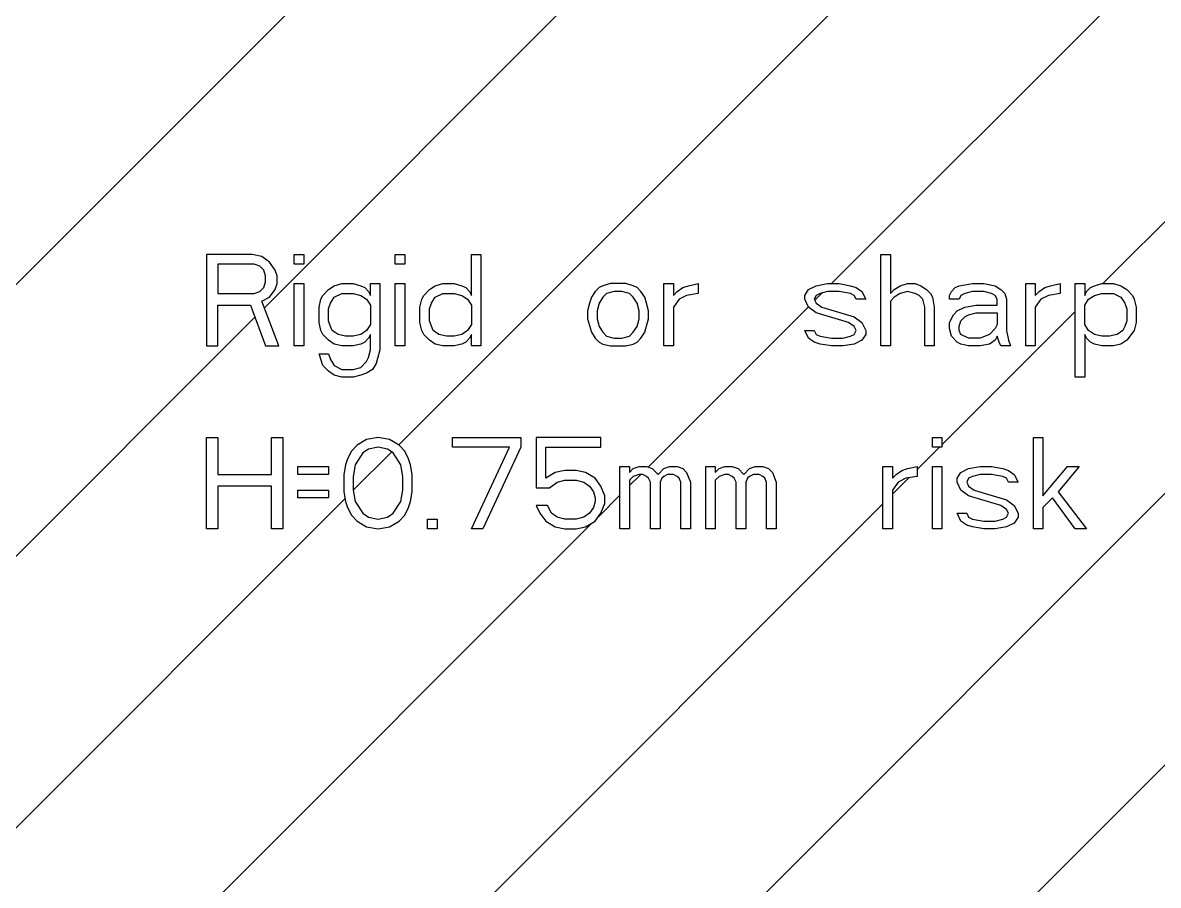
# Model space of a CAD drawing. Header units: millimetres. Extents: x 0 to 420, y 0 to 297.
# Drawn here: x 119.62 to 132.04, y 118.57 to 128 of the extents above; entities that cross this region are included whole.
import ezdxf

# ---------------------------------------------------------------- set-up
doc = ezdxf.new("R2010")
doc.units = ezdxf.units.MM
doc.header["$LTSCALE"] = 23.1
doc.layers.add('03___PRT_ALL_CURVES', color=7, linetype='CONTINUOUS')

msp = doc.modelspace()

# ---------------------------------------------------------------- linework, layer by layer
at = {"layer": '03___PRT_ALL_CURVES', "color": 7, "linetype": 'CONTINUOUS'}
for p, q in [((128.467, 125.147), (138.843, 135.522)), ((123.734, 123.383), (135.475, 135.124)), ((131.437, 125.147), (141.4, 135.109)), ((116.731, 122.32), (127.718, 133.306)), ((122.266, 124.884), (130.496, 133.115)), ((122.134, 125.466), (121.634, 125.466)), ((121.634, 125.466), (121.634, 124.466)), ((122.239, 125.444), (122.134, 125.466)), ((122.322, 125.381), (122.239, 125.444)), ((122.593, 125.466), (122.697, 125.466)), ((122.593, 125.359), (122.593, 125.466)), ((122.697, 125.466), (122.697, 125.359)), ((123.697, 125.466), (123.801, 125.466)), ((123.697, 125.359), (123.697, 125.466)), ((123.801, 125.466), (123.801, 125.359)), ((124.53, 125.466), (124.634, 125.466)), ((124.53, 125.019), (124.53, 125.466)), ((124.634, 125.466), (124.634, 124.466)), ((129.009, 125.466), (129.114, 125.466)), ((129.009, 124.466), (129.009, 125.466)), ((129.114, 125.466), (129.114, 125.04)), ((122.155, 125.359), (121.759, 125.359)), ((121.759, 125.359), (121.759, 125.04)), ((122.218, 125.338), (122.155, 125.359)), ((122.259, 125.296), (122.218, 125.338)), ((122.384, 125.296), (122.322, 125.381)), ((122.697, 125.359), (122.593, 125.359)), ((123.801, 125.359), (123.697, 125.359)), ((122.28, 125.232), (122.259, 125.296)), ((122.28, 125.168), (122.28, 125.232)), ((122.405, 125.232), (122.384, 125.296)), ((122.405, 125.147), (122.405, 125.232)), ((122.155, 125.04), (122.218, 125.061)), ((122.218, 125.061), (122.259, 125.104)), ((122.259, 125.104), (122.28, 125.168)), ((122.322, 124.998), (122.384, 125.083)), ((122.384, 125.083), (122.405, 125.147)), ((122.593, 125.147), (122.697, 125.147)), ((122.593, 124.466), (122.593, 125.147)), ((122.697, 125.147), (122.697, 124.466)), ((122.905, 125.019), (122.968, 125.083)), ((122.968, 125.083), (123.03, 125.125)), ((123.03, 125.125), (123.114, 125.147)), ((123.114, 125.147), (123.239, 125.147)), ((123.239, 125.147), (123.322, 125.125)), ((123.322, 125.125), (123.364, 125.104)), ((123.364, 125.104), (123.405, 125.061)), ((123.405, 125.061), (123.426, 125.019)), ((123.426, 125.147), (123.53, 125.147)), ((123.426, 125.019), (123.426, 125.147)), ((123.53, 125.147), (123.53, 124.423)), ((123.697, 125.147), (123.801, 125.147)), ((123.697, 124.466), (123.697, 125.147)), ((123.801, 125.147), (123.801, 124.466)), ((124.009, 125.019), (124.072, 125.083)), ((124.072, 125.083), (124.134, 125.125)), ((124.134, 125.125), (124.218, 125.147)), ((124.218, 125.147), (124.343, 125.147)), ((124.343, 125.147), (124.426, 125.125)), ((124.426, 125.125), (124.468, 125.104)), ((124.468, 125.104), (124.509, 125.061)), ((124.509, 125.061), (124.53, 125.019)), ((125.884, 125.061), (125.843, 124.998)), ((125.926, 125.104), (125.884, 125.061)), ((125.968, 125.125), (125.926, 125.104)), ((126.051, 125.147), (125.968, 125.125)), ((126.093, 125.061), (126.009, 125.04)), ((126.218, 125.147), (126.051, 125.147)), ((126.176, 125.061), (126.093, 125.061)), ((126.259, 125.04), (126.176, 125.061)), ((126.301, 125.125), (126.218, 125.147)), ((126.343, 125.104), (126.301, 125.125)), ((126.384, 125.061), (126.343, 125.104)), ((126.426, 124.998), (126.384, 125.061)), ((126.634, 125.147), (126.739, 125.147)), ((126.634, 124.466), (126.634, 125.147)), ((126.739, 125.147), (126.739, 125.019)), ((126.739, 125.019), (126.78, 125.061)), ((126.78, 125.061), (126.843, 125.104)), ((126.843, 125.104), (126.905, 125.125)), ((126.905, 125.125), (127.009, 125.147)), ((127.009, 125.147), (127.009, 125.04)), ((128.176, 125.019), (128.218, 125.083)), ((128.218, 125.083), (128.301, 125.125)), ((128.301, 125.125), (128.426, 125.147)), ((128.426, 125.061), (128.343, 125.04)), ((128.426, 125.147), (128.551, 125.147)), ((128.551, 125.061), (128.426, 125.061)), ((128.551, 125.147), (128.676, 125.125)), ((128.676, 125.04), (128.551, 125.061)), ((128.676, 125.125), (128.739, 125.104)), ((128.739, 125.104), (128.801, 125.061)), ((128.801, 125.061), (128.843, 124.976)), ((129.114, 125.04), (129.155, 125.083)), ((129.155, 125.083), (129.218, 125.125)), ((129.218, 125.125), (129.301, 125.147)), ((129.301, 125.061), (129.218, 125.04)), ((129.301, 125.147), (129.384, 125.147)), ((129.384, 125.04), (129.301, 125.061)), ((129.384, 125.147), (129.447, 125.125)), ((129.447, 125.125), (129.509, 125.083)), ((129.509, 125.083), (129.551, 125.04)), ((129.759, 125.019), (129.78, 125.061)), ((129.78, 125.061), (129.822, 125.104)), ((129.822, 125.104), (129.864, 125.125)), ((129.864, 125.125), (130.009, 125.147)), ((130.009, 125.061), (129.926, 125.04)), ((130.009, 125.147), (130.134, 125.147)), ((130.134, 125.061), (130.009, 125.061)), ((130.134, 125.147), (130.259, 125.125)), ((130.218, 125.04), (130.134, 125.061)), ((130.259, 125.125), (130.322, 125.083)), ((130.322, 125.083), (130.364, 125.04)), ((130.593, 125.147), (130.697, 125.147)), ((130.593, 124.466), (130.593, 125.147)), ((130.697, 125.147), (130.697, 125.019)), ((130.697, 125.019), (130.739, 125.061)), ((130.739, 125.061), (130.801, 125.104)), ((130.801, 125.104), (130.864, 125.125)), ((130.864, 125.125), (130.968, 125.147)), ((130.968, 125.147), (130.968, 125.04)), ((131.134, 125.147), (131.239, 125.147)), ((131.134, 124.125), (131.134, 125.147)), ((131.239, 125.147), (131.239, 125.019)), ((131.239, 125.019), (131.259, 125.061)), ((131.259, 125.061), (131.301, 125.104)), ((131.301, 125.104), (131.343, 125.125)), ((131.343, 125.125), (131.426, 125.147)), ((131.426, 125.147), (131.551, 125.147)), ((131.551, 125.147), (131.634, 125.125)), ((131.634, 125.125), (131.697, 125.083)), ((131.697, 125.083), (131.759, 125.019)), ((121.759, 125.04), (122.155, 125.04)), ((122.239, 124.955), (122.322, 124.998)), ((122.426, 124.466), (122.239, 124.955)), ((122.864, 124.891), (122.884, 124.976)), ((122.884, 124.976), (122.905, 125.019)), ((122.989, 124.934), (123.03, 124.998)), ((123.03, 124.998), (123.114, 125.04)), ((123.114, 125.04), (123.239, 125.04)), ((123.239, 125.04), (123.322, 125.019)), ((123.322, 125.019), (123.384, 124.976)), ((123.384, 124.976), (123.426, 124.913)), ((123.968, 124.891), (123.989, 124.976)), ((123.989, 124.976), (124.009, 125.019)), ((124.093, 124.934), (124.134, 124.998)), ((124.134, 124.998), (124.218, 125.04)), ((124.218, 125.04), (124.343, 125.04)), ((124.343, 125.04), (124.426, 125.019)), ((124.426, 125.019), (124.489, 124.976)), ((124.489, 124.976), (124.53, 124.913)), ((125.843, 124.998), (125.822, 124.934)), ((125.968, 124.998), (125.926, 124.934)), ((126.009, 125.04), (125.968, 124.998)), ((126.301, 124.998), (126.259, 125.04)), ((126.343, 124.934), (126.301, 124.998)), ((126.447, 124.934), (126.426, 124.998)), ((126.801, 124.976), (126.739, 124.891)), ((126.884, 125.019), (126.801, 124.976)), ((127.009, 125.04), (126.884, 125.019)), ((128.176, 124.976), (128.176, 125.019)), ((128.218, 124.891), (128.176, 124.976)), ((128.301, 125.019), (128.28, 124.976)), ((128.28, 124.976), (128.301, 124.934)), ((128.286, 124.965), (128.367, 125.046)), ((128.343, 125.04), (128.301, 125.019)), ((128.718, 125.019), (128.676, 125.04)), ((128.739, 124.976), (128.718, 125.019)), ((128.843, 124.976), (128.739, 124.976)), ((129.155, 124.998), (129.114, 124.955)), ((129.114, 124.955), (129.114, 124.466)), ((129.218, 125.04), (129.155, 124.998)), ((129.426, 125.019), (129.384, 125.04)), ((129.468, 124.976), (129.426, 125.019)), ((129.489, 124.891), (129.468, 124.976)), ((129.551, 125.04), (129.572, 124.998)), ((129.572, 124.998), (129.593, 124.891)), ((129.759, 124.976), (129.759, 125.019)), ((129.864, 124.976), (129.759, 124.976)), ((129.884, 125.019), (129.864, 124.976)), ((129.926, 125.04), (129.884, 125.019)), ((130.259, 125.019), (130.218, 125.04)), ((130.28, 124.976), (130.259, 125.019)), ((130.28, 124.913), (130.28, 124.976)), ((130.364, 125.04), (130.384, 124.976)), ((130.384, 124.976), (130.384, 124.636)), ((130.759, 124.976), (130.697, 124.891)), ((130.843, 125.019), (130.759, 124.976)), ((130.968, 125.04), (130.843, 125.019)), ((131.239, 124.913), (131.28, 124.976)), ((131.28, 124.976), (131.343, 125.019)), ((131.343, 125.019), (131.426, 125.04)), ((131.426, 125.04), (131.551, 125.04)), ((131.551, 125.04), (131.634, 124.998)), ((131.634, 124.998), (131.676, 124.934)), ((131.759, 125.019), (131.78, 124.976)), ((131.78, 124.976), (131.801, 124.891)), ((121.759, 124.913), (122.114, 124.913)), ((121.759, 124.466), (121.759, 124.913)), ((122.114, 124.913), (122.28, 124.466)), ((122.864, 124.721), (122.864, 124.891)), ((122.968, 124.87), (122.989, 124.934)), ((122.968, 124.742), (122.968, 124.87)), ((123.426, 124.913), (123.426, 124.7)), ((123.968, 124.721), (123.968, 124.891)), ((124.072, 124.87), (124.093, 124.934)), ((124.072, 124.742), (124.072, 124.87)), ((124.53, 124.913), (124.53, 124.7)), ((125.822, 124.934), (125.801, 124.849)), ((125.801, 124.849), (125.801, 124.764)), ((125.926, 124.934), (125.905, 124.849)), ((125.905, 124.849), (125.905, 124.764)), ((126.364, 124.849), (126.343, 124.934)), ((126.364, 124.764), (126.364, 124.849)), ((126.468, 124.849), (126.447, 124.934)), ((126.462, 123.141), (128.216, 124.895)), ((126.468, 124.764), (126.468, 124.849)), ((126.739, 124.891), (126.739, 124.466)), ((128.301, 124.827), (128.218, 124.891)), ((128.301, 124.934), (128.364, 124.891)), ((128.655, 124.721), (128.301, 124.827)), ((128.364, 124.891), (128.718, 124.785)), ((129.489, 124.466), (129.489, 124.891)), ((129.593, 124.891), (129.593, 124.466)), ((129.676, 123.385), (131.134, 124.844)), ((129.801, 124.806), (129.843, 124.849)), ((129.843, 124.849), (129.926, 124.891)), ((129.926, 124.891), (130.051, 124.913)), ((129.968, 124.806), (130.051, 124.827)), ((130.051, 124.913), (130.28, 124.913)), ((130.051, 124.827), (130.28, 124.827)), ((130.28, 124.827), (130.28, 124.7)), ((130.697, 124.891), (130.697, 124.466)), ((131.239, 124.7), (131.239, 124.913)), ((131.676, 124.934), (131.697, 124.87)), ((131.697, 124.87), (131.697, 124.742)), ((131.801, 124.891), (131.801, 124.721)), ((116.731, 119.35), (122.163, 124.781)), ((122.884, 124.636), (122.864, 124.721)), ((122.989, 124.679), (122.968, 124.742)), ((123.426, 124.7), (123.384, 124.636)), ((123.989, 124.636), (123.968, 124.721)), ((124.114, 124.636), (124.072, 124.742)), ((124.53, 124.7), (124.489, 124.636)), ((125.801, 124.764), (125.843, 124.615)), ((125.905, 124.764), (125.926, 124.679)), ((126.343, 124.679), (126.364, 124.764)), ((126.426, 124.615), (126.468, 124.764)), ((128.718, 124.679), (128.655, 124.721)), ((128.718, 124.785), (128.801, 124.721)), ((128.801, 124.721), (128.843, 124.636)), ((129.759, 124.721), (129.801, 124.806)), ((129.759, 124.657), (129.759, 124.721)), ((129.864, 124.679), (129.884, 124.742)), ((129.884, 124.742), (129.926, 124.785)), ((129.926, 124.785), (129.968, 124.806)), ((130.28, 124.7), (130.259, 124.657)), ((131.28, 124.636), (131.239, 124.7)), ((131.697, 124.742), (131.676, 124.679)), ((131.801, 124.721), (131.78, 124.636)), ((122.905, 124.593), (122.884, 124.636)), ((122.968, 124.53), (122.905, 124.593)), ((123.009, 124.636), (122.989, 124.679)), ((123.072, 124.593), (123.009, 124.636)), ((123.155, 124.572), (123.072, 124.593)), ((123.239, 124.572), (123.155, 124.572)), ((123.322, 124.593), (123.239, 124.572)), ((123.384, 124.636), (123.322, 124.593)), ((123.426, 124.593), (123.405, 124.551)), ((123.426, 124.423), (123.426, 124.593)), ((124.009, 124.593), (123.989, 124.636)), ((124.072, 124.53), (124.009, 124.593)), ((124.176, 124.593), (124.114, 124.636)), ((124.259, 124.572), (124.176, 124.593)), ((124.343, 124.572), (124.259, 124.572)), ((124.426, 124.593), (124.343, 124.572)), ((124.489, 124.636), (124.426, 124.593)), ((124.53, 124.593), (124.509, 124.551)), ((124.53, 124.466), (124.53, 124.593)), ((125.843, 124.615), (125.884, 124.551)), ((125.926, 124.679), (125.968, 124.615)), ((125.968, 124.615), (126.009, 124.572)), ((126.009, 124.572), (126.093, 124.551)), ((126.176, 124.551), (126.259, 124.572)), ((126.259, 124.572), (126.301, 124.615)), ((126.301, 124.615), (126.343, 124.679)), ((126.384, 124.551), (126.426, 124.615)), ((128.176, 124.636), (128.28, 124.636)), ((128.218, 124.551), (128.176, 124.636)), ((128.28, 124.636), (128.301, 124.593)), ((128.301, 124.593), (128.343, 124.572)), ((128.343, 124.572), (128.468, 124.551)), ((128.593, 124.551), (128.676, 124.572)), ((128.676, 124.572), (128.718, 124.593)), ((128.739, 124.636), (128.718, 124.679)), ((128.718, 124.593), (128.739, 124.636)), ((128.843, 124.593), (128.801, 124.53)), ((128.843, 124.636), (128.843, 124.593)), ((129.78, 124.572), (129.759, 124.657)), ((129.843, 124.508), (129.78, 124.572)), ((129.864, 124.636), (129.864, 124.679)), ((129.884, 124.593), (129.864, 124.636)), ((129.968, 124.551), (129.884, 124.593)), ((130.197, 124.593), (130.093, 124.551)), ((130.259, 124.657), (130.197, 124.593)), ((130.28, 124.572), (130.259, 124.53)), ((130.301, 124.508), (130.28, 124.572)), ((130.384, 124.636), (130.405, 124.53)), ((131.259, 124.551), (131.239, 124.593)), ((131.239, 124.593), (131.239, 124.125)), ((131.343, 124.593), (131.28, 124.636)), ((131.426, 124.572), (131.343, 124.593)), ((131.509, 124.572), (131.426, 124.572)), ((131.593, 124.593), (131.509, 124.572)), ((131.655, 124.636), (131.593, 124.593)), ((131.676, 124.679), (131.655, 124.636)), ((131.78, 124.636), (131.697, 124.53)), ((116.731, 107.47), (133.801, 124.541)), ((121.634, 124.466), (121.759, 124.466)), ((122.28, 124.466), (122.426, 124.466)), ((122.697, 124.466), (122.593, 124.466)), ((123.03, 124.487), (122.968, 124.53)), ((123.114, 124.466), (123.03, 124.487)), ((123.239, 124.466), (123.114, 124.466)), ((123.322, 124.487), (123.239, 124.466)), ((123.364, 124.508), (123.322, 124.487)), ((123.405, 124.551), (123.364, 124.508)), ((123.801, 124.466), (123.697, 124.466)), ((124.134, 124.487), (124.072, 124.53)), ((124.218, 124.466), (124.134, 124.487)), ((124.343, 124.466), (124.218, 124.466)), ((124.426, 124.487), (124.343, 124.466)), ((124.468, 124.508), (124.426, 124.487)), ((124.509, 124.551), (124.468, 124.508)), ((124.634, 124.466), (124.53, 124.466)), ((125.884, 124.551), (125.926, 124.508)), ((125.926, 124.508), (125.968, 124.487)), ((125.968, 124.487), (126.051, 124.466)), ((126.051, 124.466), (126.218, 124.466)), ((126.093, 124.551), (126.176, 124.551)), ((126.218, 124.466), (126.301, 124.487)), ((126.301, 124.487), (126.343, 124.508)), ((126.343, 124.508), (126.384, 124.551)), ((126.739, 124.466), (126.634, 124.466)), ((128.28, 124.508), (128.218, 124.551)), ((128.343, 124.487), (128.28, 124.508)), ((128.468, 124.466), (128.343, 124.487)), ((128.468, 124.551), (128.593, 124.551)), ((128.593, 124.466), (128.468, 124.466)), ((128.718, 124.487), (128.593, 124.466)), ((128.801, 124.53), (128.718, 124.487)), ((129.114, 124.466), (129.009, 124.466)), ((129.593, 124.466), (129.489, 124.466)), ((129.884, 124.487), (129.843, 124.508)), ((129.968, 124.466), (129.884, 124.487)), ((130.093, 124.551), (129.968, 124.551)), ((130.093, 124.466), (129.968, 124.466)), ((130.197, 124.487), (130.093, 124.466)), ((130.259, 124.53), (130.197, 124.487)), ((130.322, 124.466), (130.301, 124.508)), ((130.426, 124.466), (130.322, 124.466)), ((130.405, 124.53), (130.426, 124.466)), ((130.697, 124.466), (130.593, 124.466)), ((131.301, 124.508), (131.259, 124.551)), ((131.343, 124.487), (131.301, 124.508)), ((131.426, 124.466), (131.343, 124.487)), ((131.551, 124.466), (131.426, 124.466)), ((131.634, 124.487), (131.551, 124.466)), ((131.697, 124.53), (131.634, 124.487)), ((122.864, 124.381), (122.968, 124.381)), ((122.905, 124.253), (122.864, 124.381)), ((122.968, 124.381), (122.989, 124.317)), ((122.989, 124.317), (123.03, 124.253)), ((123.384, 124.296), (123.405, 124.338)), ((123.405, 124.338), (123.426, 124.423)), ((123.53, 124.423), (123.489, 124.274)), ((122.968, 124.189), (122.905, 124.253)), ((123.03, 124.147), (122.968, 124.189)), ((123.03, 124.253), (123.114, 124.21)), ((123.114, 124.21), (123.239, 124.21)), ((123.239, 124.21), (123.322, 124.232)), ((123.322, 124.232), (123.384, 124.296)), ((123.447, 124.21), (123.384, 124.168)), ((123.489, 124.274), (123.447, 124.21)), ((123.114, 124.125), (123.03, 124.147)), ((123.239, 124.125), (123.114, 124.125)), ((123.322, 124.147), (123.239, 124.125)), ((123.384, 124.168), (123.322, 124.147)), ((131.239, 124.125), (131.134, 124.125)), ((121.634, 123.466), (121.759, 123.466)), ((121.634, 122.466), (121.634, 123.466)), ((121.759, 123.466), (121.759, 123.061)), ((122.343, 123.466), (122.468, 123.466)), ((122.343, 123.061), (122.343, 123.466)), ((122.468, 123.466), (122.468, 122.466)), ((123.384, 123.444), (123.28, 123.381)), ((123.509, 123.466), (123.384, 123.444)), ((123.634, 123.444), (123.509, 123.466)), ((123.739, 123.381), (123.634, 123.444)), ((124.322, 123.466), (125.072, 123.466)), ((124.322, 123.359), (124.322, 123.466)), ((125.072, 123.466), (125.072, 123.359)), ((125.947, 123.466), (125.239, 123.466)), ((125.239, 123.466), (125.239, 122.913)), ((125.947, 123.359), (125.947, 123.466)), ((129.572, 123.466), (129.676, 123.466)), ((129.572, 123.359), (129.572, 123.466)), ((129.676, 123.466), (129.676, 123.359)), ((130.676, 123.466), (130.78, 123.466)), ((130.676, 122.466), (130.676, 123.466)), ((130.78, 123.466), (130.78, 122.827)), ((123.28, 123.381), (123.218, 123.317)), ((123.405, 123.338), (123.343, 123.296)), ((123.509, 123.359), (123.405, 123.338)), ((123.614, 123.338), (123.509, 123.359)), ((123.676, 123.296), (123.614, 123.338)), ((123.801, 123.317), (123.739, 123.381)), ((124.947, 123.359), (124.322, 123.359)), ((124.53, 122.466), (124.947, 123.359)), ((125.072, 123.359), (124.655, 122.466)), ((125.343, 123.359), (125.947, 123.359)), ((125.343, 123.019), (125.343, 123.359)), ((129.405, 123.115), (129.65, 123.359)), ((129.676, 123.359), (129.572, 123.359)), ((123.176, 123.232), (123.155, 123.168)), ((123.218, 123.317), (123.176, 123.232)), ((123.239, 122.888), (123.659, 123.308)), ((123.343, 123.296), (123.259, 123.168)), ((123.759, 123.168), (123.676, 123.296)), ((123.843, 123.232), (123.801, 123.317)), ((123.864, 123.168), (123.843, 123.232)), ((122.634, 123.147), (122.968, 123.147)), ((122.634, 123.061), (122.634, 123.147)), ((122.968, 123.147), (122.968, 123.061)), ((123.155, 123.168), (123.134, 123.061)), ((123.259, 123.168), (123.239, 123.04)), ((123.78, 123.04), (123.759, 123.168)), ((123.884, 123.061), (123.864, 123.168)), ((125.447, 123.083), (125.343, 123.019)), ((125.551, 123.104), (125.447, 123.083)), ((125.676, 123.104), (125.551, 123.104)), ((125.78, 123.083), (125.676, 123.104)), ((125.884, 123.019), (125.78, 123.083)), ((126.155, 123.147), (126.259, 123.147)), ((126.155, 122.466), (126.155, 123.147)), ((126.259, 123.147), (126.259, 123.083)), ((126.259, 123.083), (126.301, 123.125)), ((126.301, 123.125), (126.364, 123.147)), ((126.364, 123.147), (126.447, 123.147)), ((126.447, 123.147), (126.509, 123.125)), ((126.509, 123.125), (126.572, 123.061)), ((126.572, 123.061), (126.634, 123.125)), ((126.634, 123.125), (126.697, 123.147)), ((126.697, 123.147), (126.78, 123.147)), ((126.78, 123.147), (126.843, 123.125)), ((126.843, 123.125), (126.884, 123.083)), ((126.884, 123.083), (126.926, 122.976)), ((127.093, 123.147), (127.197, 123.147)), ((127.093, 122.466), (127.093, 123.147)), ((127.197, 123.147), (127.197, 123.083)), ((127.197, 123.083), (127.239, 123.125)), ((127.239, 123.125), (127.301, 123.147)), ((127.301, 123.147), (127.384, 123.147)), ((127.384, 123.147), (127.447, 123.125)), ((127.447, 123.125), (127.509, 123.061)), ((127.509, 123.061), (127.572, 123.125)), ((127.572, 123.125), (127.634, 123.147)), ((127.634, 123.147), (127.718, 123.147)), ((127.718, 123.147), (127.78, 123.125)), ((127.78, 123.125), (127.822, 123.083)), ((127.822, 123.083), (127.864, 122.976)), ((129.03, 123.147), (129.134, 123.147)), ((129.03, 122.466), (129.03, 123.147)), ((129.134, 123.147), (129.134, 123.019)), ((129.176, 123.061), (129.239, 123.104)), ((129.239, 123.104), (129.301, 123.125)), ((129.301, 123.125), (129.405, 123.147)), ((129.405, 123.147), (129.405, 123.04)), ((129.572, 123.147), (129.676, 123.147)), ((129.572, 122.466), (129.572, 123.147)), ((129.676, 123.147), (129.676, 122.466)), ((129.843, 123.019), (129.884, 123.083)), ((129.884, 123.083), (129.968, 123.125)), ((129.968, 123.125), (130.093, 123.147)), ((130.093, 123.147), (130.218, 123.147)), ((130.218, 123.147), (130.343, 123.125)), ((130.343, 123.125), (130.405, 123.104)), ((130.405, 123.104), (130.468, 123.061)), ((130.78, 122.827), (131.051, 123.147)), ((131.176, 123.147), (130.947, 122.87)), ((131.051, 123.147), (131.176, 123.147)), ((121.759, 123.061), (122.343, 123.061)), ((122.968, 123.061), (122.634, 123.061)), ((123.134, 123.061), (123.134, 122.87)), ((123.239, 123.04), (123.239, 122.891)), ((123.78, 122.891), (123.78, 123.04)), ((123.884, 122.87), (123.884, 123.061)), ((125.384, 122.913), (125.468, 122.976)), ((125.468, 122.976), (125.551, 122.998)), ((125.551, 122.998), (125.676, 122.998)), ((125.676, 122.998), (125.759, 122.976)), ((125.759, 122.976), (125.822, 122.934)), ((125.947, 122.934), (125.884, 123.019)), ((126.259, 122.939), (126.382, 123.061)), ((126.301, 123.04), (126.259, 122.998)), ((126.259, 122.998), (126.259, 122.466)), ((126.364, 123.061), (126.301, 123.04)), ((126.405, 123.061), (126.364, 123.061)), ((126.447, 123.04), (126.405, 123.061)), ((126.468, 123.019), (126.447, 123.04)), ((126.489, 122.976), (126.468, 123.019)), ((126.489, 122.466), (126.489, 122.976)), ((126.614, 123.019), (126.593, 122.976)), ((126.593, 122.976), (126.593, 122.466)), ((126.634, 123.04), (126.614, 123.019)), ((126.676, 123.061), (126.634, 123.04)), ((126.739, 123.061), (126.676, 123.061)), ((126.78, 123.04), (126.739, 123.061)), ((126.801, 123.019), (126.78, 123.04)), ((126.822, 122.976), (126.801, 123.019)), ((126.822, 122.466), (126.822, 122.976)), ((126.926, 122.976), (126.926, 122.466)), ((127.239, 123.04), (127.197, 122.998)), ((127.197, 122.998), (127.197, 122.466)), ((127.301, 123.061), (127.239, 123.04)), ((127.343, 123.061), (127.301, 123.061)), ((127.384, 123.04), (127.343, 123.061)), ((127.405, 123.019), (127.384, 123.04)), ((127.426, 122.976), (127.405, 123.019)), ((127.426, 122.466), (127.426, 122.976)), ((127.551, 123.019), (127.53, 122.976)), ((127.53, 122.976), (127.53, 122.466)), ((127.572, 123.04), (127.551, 123.019)), ((127.614, 123.061), (127.572, 123.04)), ((127.676, 123.061), (127.614, 123.061)), ((127.718, 123.04), (127.676, 123.061)), ((127.739, 123.019), (127.718, 123.04)), ((127.759, 122.976), (127.739, 123.019)), ((127.759, 122.466), (127.759, 122.976)), ((127.864, 122.976), (127.864, 122.466)), ((129.134, 123.019), (129.176, 123.061)), ((129.134, 122.844), (129.316, 123.025)), ((129.197, 122.976), (129.134, 122.891)), ((129.28, 123.019), (129.197, 122.976)), ((129.405, 123.04), (129.28, 123.019)), ((129.843, 122.976), (129.843, 123.019)), ((129.884, 122.891), (129.843, 122.976)), ((129.968, 123.019), (129.947, 122.976)), ((129.947, 122.976), (129.968, 122.934)), ((130.009, 123.04), (129.968, 123.019)), ((130.093, 123.061), (130.009, 123.04)), ((130.218, 123.061), (130.093, 123.061)), ((130.343, 123.04), (130.218, 123.061)), ((130.384, 123.019), (130.343, 123.04)), ((130.405, 122.976), (130.384, 123.019)), ((130.509, 122.976), (130.405, 122.976)), ((130.468, 123.061), (130.509, 122.976)), ((122.343, 122.934), (121.759, 122.934)), ((121.759, 122.934), (121.759, 122.466)), ((122.343, 122.466), (122.343, 122.934)), ((122.634, 122.891), (122.968, 122.891)), ((122.634, 122.806), (122.634, 122.891)), ((122.968, 122.891), (122.968, 122.806)), ((123.134, 122.87), (123.155, 122.764)), ((123.239, 122.891), (123.259, 122.764)), ((123.759, 122.764), (123.78, 122.891)), ((123.864, 122.764), (123.884, 122.87)), ((125.239, 122.913), (125.384, 122.913)), ((125.822, 122.934), (125.864, 122.87)), ((125.864, 122.87), (125.884, 122.806)), ((125.92, 122.599), (126.155, 122.834)), ((125.989, 122.827), (125.947, 122.934)), ((125.989, 122.742), (125.989, 122.827)), ((129.134, 122.891), (129.134, 122.466)), ((129.968, 122.827), (129.884, 122.891)), ((129.968, 122.934), (130.03, 122.891)), ((130.322, 122.721), (129.968, 122.827)), ((130.03, 122.891), (130.384, 122.785)), ((130.947, 122.87), (131.259, 122.466)), ((116.731, 116.38), (123.149, 122.798)), ((116.731, 110.44), (129.03, 122.74)), ((122.968, 122.806), (122.634, 122.806)), ((123.155, 122.764), (123.176, 122.7)), ((123.176, 122.7), (123.218, 122.615)), ((123.259, 122.764), (123.343, 122.636)), ((123.676, 122.636), (123.759, 122.764)), ((123.801, 122.615), (123.843, 122.7)), ((123.843, 122.7), (123.864, 122.764)), ((125.364, 122.721), (125.239, 122.721)), ((125.239, 122.721), (125.28, 122.636)), ((125.405, 122.636), (125.364, 122.721)), ((125.864, 122.7), (125.822, 122.636)), ((125.884, 122.764), (125.864, 122.7)), ((125.884, 122.806), (125.884, 122.764)), ((125.947, 122.636), (125.989, 122.742)), ((130.384, 122.679), (130.322, 122.721)), ((130.384, 122.785), (130.468, 122.721)), ((130.468, 122.721), (130.509, 122.636)), ((130.884, 122.806), (130.78, 122.7)), ((130.78, 122.7), (130.78, 122.466)), ((131.134, 122.466), (130.884, 122.806)), ((123.218, 122.615), (123.28, 122.551)), ((123.343, 122.636), (123.405, 122.593)), ((123.405, 122.593), (123.509, 122.572)), ((123.509, 122.572), (123.614, 122.593)), ((123.614, 122.593), (123.676, 122.636)), ((123.739, 122.551), (123.801, 122.615)), ((125.28, 122.636), (125.343, 122.551)), ((125.468, 122.593), (125.405, 122.636)), ((125.551, 122.572), (125.468, 122.593)), ((125.759, 122.593), (125.676, 122.572)), ((125.822, 122.636), (125.759, 122.593)), ((125.884, 122.551), (125.947, 122.636)), ((129.843, 122.636), (129.947, 122.636)), ((129.884, 122.551), (129.843, 122.636)), ((129.947, 122.636), (129.968, 122.593)), ((129.968, 122.593), (130.009, 122.572)), ((130.343, 122.572), (130.384, 122.593)), ((130.405, 122.636), (130.384, 122.679)), ((130.384, 122.593), (130.405, 122.636)), ((130.509, 122.593), (130.468, 122.53)), ((130.509, 122.636), (130.509, 122.593)), ((116.731, 113.41), (125.852, 122.531)), ((116.731, 104.5), (134.759, 122.529)), ((121.759, 122.466), (121.634, 122.466)), ((122.468, 122.466), (122.343, 122.466)), ((123.28, 122.551), (123.384, 122.487)), ((123.384, 122.487), (123.509, 122.466)), ((123.509, 122.466), (123.634, 122.487)), ((123.634, 122.487), (123.739, 122.551)), ((124.051, 122.572), (124.155, 122.572)), ((124.051, 122.466), (124.051, 122.572)), ((124.155, 122.466), (124.051, 122.466)), ((124.155, 122.572), (124.155, 122.466)), ((124.655, 122.466), (124.53, 122.466)), ((125.343, 122.551), (125.447, 122.487)), ((125.447, 122.487), (125.551, 122.466)), ((125.676, 122.572), (125.551, 122.572)), ((125.551, 122.466), (125.676, 122.466)), ((125.676, 122.466), (125.78, 122.487)), ((125.78, 122.487), (125.884, 122.551)), ((126.259, 122.466), (126.155, 122.466)), ((126.593, 122.466), (126.489, 122.466)), ((126.926, 122.466), (126.822, 122.466)), ((127.197, 122.466), (127.093, 122.466)), ((127.53, 122.466), (127.426, 122.466)), ((127.864, 122.466), (127.759, 122.466)), ((129.134, 122.466), (129.03, 122.466)), ((129.676, 122.466), (129.572, 122.466)), ((129.947, 122.508), (129.884, 122.551)), ((130.009, 122.487), (129.947, 122.508)), ((130.009, 122.572), (130.134, 122.551)), ((130.134, 122.466), (130.009, 122.487)), ((130.134, 122.551), (130.259, 122.551)), ((130.259, 122.466), (130.134, 122.466)), ((130.259, 122.551), (130.343, 122.572)), ((130.384, 122.487), (130.259, 122.466)), ((130.468, 122.53), (130.384, 122.487)), ((130.78, 122.466), (130.676, 122.466)), ((131.259, 122.466), (131.134, 122.466))]:
    msp.add_line(p, q, dxfattribs=at)

doc.saveas('drawing.dxf')
